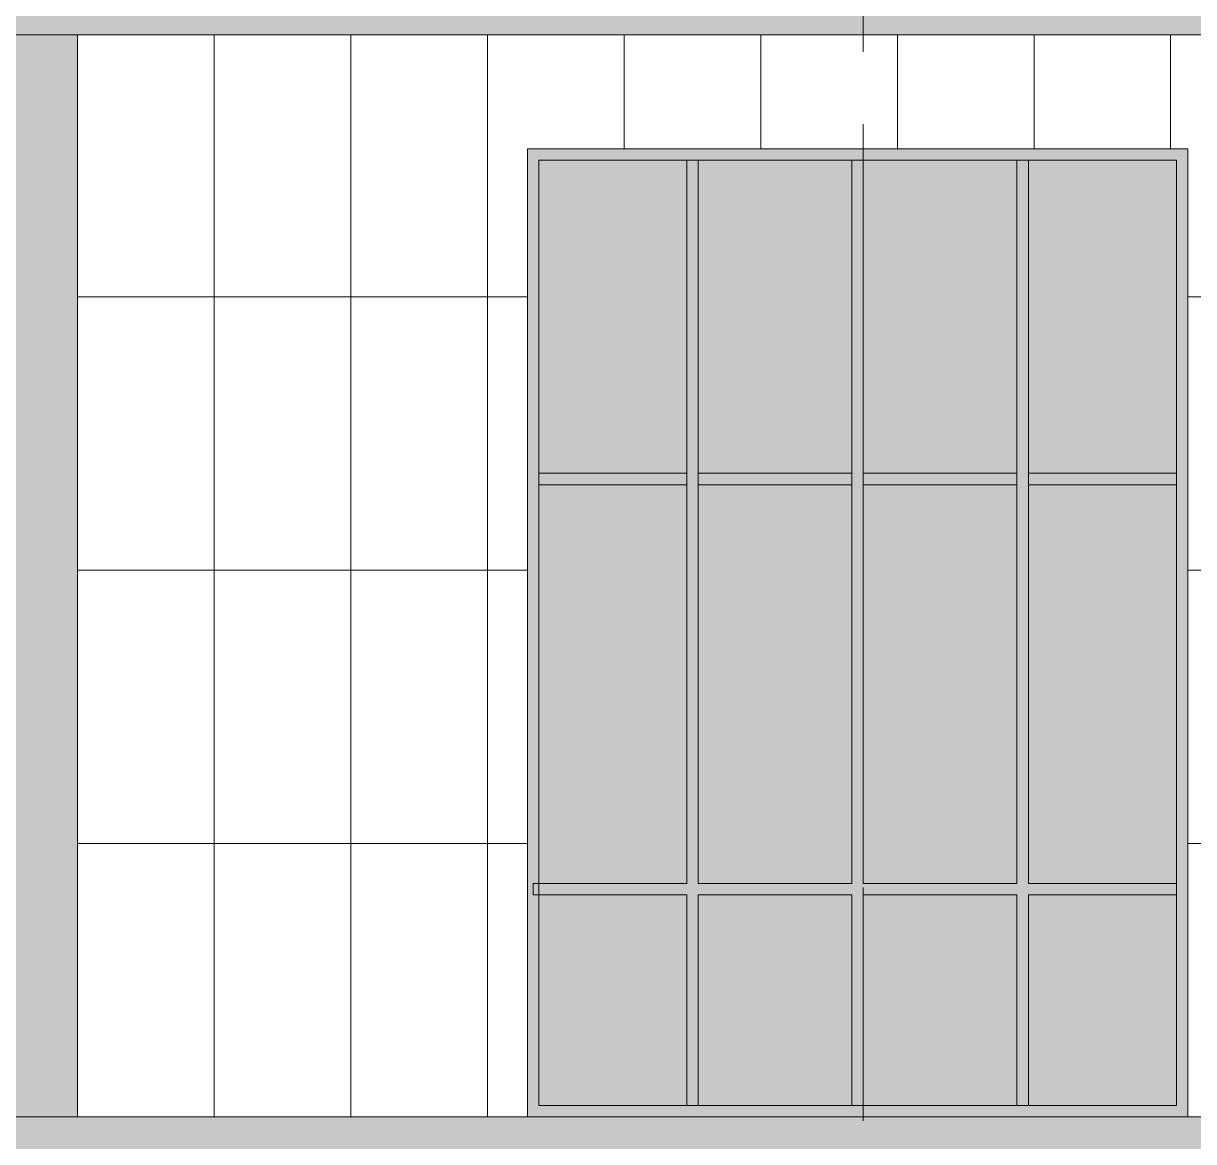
# Model space of a CAD drawing. Header units: millimetres. Extents: x 1499747 to 4230374, y -28481 to 441852.
# Drawn here: x 4128775 to 4133913, y 363720 to 368628 of the extents above; entities that cross this region are included whole.
import ezdxf

# ---------------------------------------------------------------- set-up
doc = ezdxf.new("R2010")
doc.units = ezdxf.units.MM
doc.header["$MEASUREMENT"] = 0
doc.layers.add('Чертеж и Рисунок', color=7, linetype='Continuous')

msp = doc.modelspace()

# ---------------------------------------------------------------- hatches: boundary and pattern name
at = {"layer": 'Чертеж и Рисунок', "linetype": 'Continuous', "lineweight": 0, "true_color": 0xffffff}
for points in [[(4146782.76355, 369078.36428), (4118512.72036, 369078.36428), (4118512.72036, 368578.36352), (4146782.76355, 368578.36352)], [(4128012.73488, 368578.36352), (4128012.73488, 363828.35626), (4129012.7364, 363828.35626), (4129012.7364, 368578.36352)]]:
    msp.add_hatch(color=7, dxfattribs=at).paths.add_polyline_path(points)
at = {"layer": 'Чертеж и Рисунок', "linetype": 'Continuous', "lineweight": 0, "true_color": 0x2e2e2e}
for points in [[(4131712.74053, 368078.36275), (4130987.73942, 368078.36275), (4131037.7395, 368028.36268), (4131712.74053, 368028.36268)], [(4130987.73942, 367128.3613), (4131037.7395, 367128.3613), (4131037.7395, 368028.36268), (4130987.73942, 368078.36275)], [(4131712.74053, 368028.36268), (4132437.74164, 368028.36268), (4132437.74164, 368078.36275), (4131712.74053, 368078.36275)], [(4132437.74164, 368078.36275), (4132437.74164, 368028.36268), (4133162.74274, 368028.36268), (4133162.74274, 368078.36275)], [(4133162.74274, 368078.36275), (4133162.74274, 368028.36268), (4133837.74378, 368028.36268), (4133887.74385, 368078.36275)], [(4133887.74385, 367128.3613), (4133887.74385, 368078.36275), (4133837.74378, 368028.36268), (4133837.74378, 367128.3613)], [(4131687.74049, 368028.36268), (4131687.74049, 367128.3613), (4131737.74057, 367128.3613), (4131737.74057, 368028.36268)], [(4132412.7416, 368028.36268), (4132412.7416, 367128.3613), (4132462.74167, 367128.3613), (4132462.74167, 368028.36268)], [(4133137.74271, 368028.36268), (4133137.74271, 367128.3613), (4133187.74278, 367128.3613), (4133187.74278, 368028.36268)], [(4130987.73942, 366628.36054), (4131037.7395, 366628.36054), (4131037.7395, 367128.3613), (4130987.73942, 367128.3613)], [(4131687.74049, 367128.3613), (4131687.74049, 366628.36054), (4131737.74057, 366628.36054), (4131737.74057, 367128.3613)], [(4132412.7416, 367128.3613), (4132412.7416, 366628.36054), (4132462.74167, 366628.36054), (4132462.74167, 367128.3613)], [(4133137.74271, 367128.3613), (4133137.74271, 366628.36054), (4133187.74278, 366628.36054), (4133187.74278, 367128.3613)], [(4133887.74385, 366628.36054), (4133887.74385, 367128.3613), (4133837.74378, 367128.3613), (4133837.74378, 366628.36054)], [(4131037.7395, 366653.36058), (4131037.7395, 366603.3605), (4131687.74049, 366603.3605), (4131687.74049, 366653.36058)], [(4131737.74057, 366653.36058), (4131737.74057, 366603.3605), (4132412.7416, 366603.3605), (4132412.7416, 366653.36058)], [(4132462.74167, 366653.36058), (4132462.74167, 366603.3605), (4133137.74271, 366603.3605), (4133137.74271, 366653.36058)], [(4133187.74278, 366653.36058), (4133187.74278, 366603.3605), (4133837.74378, 366603.3605), (4133837.74378, 366653.36058)], [(4130987.73942, 366228.35993), (4131037.7395, 366228.35993), (4131037.7395, 366628.36054), (4130987.73942, 366628.36054)], [(4131687.74049, 366628.36054), (4131687.74049, 366228.35993), (4131737.74057, 366228.35993), (4131737.74057, 366628.36054)], [(4132412.7416, 366628.36054), (4132412.7416, 366228.35993), (4132462.74167, 366228.35993), (4132462.74167, 366628.36054)], [(4133137.74271, 366628.36054), (4133137.74271, 366228.35993), (4133187.74278, 366228.35993), (4133187.74278, 366628.36054)], [(4133887.74385, 366228.35993), (4133887.74385, 366628.36054), (4133837.74378, 366628.36054), (4133837.74378, 366228.35993)], [(4130987.73942, 364828.35779), (4131037.7395, 364828.35779), (4131037.7395, 366228.35993), (4130987.73942, 366228.35993)], [(4131737.74057, 364853.35783), (4131737.74057, 366228.35993), (4131687.74049, 366228.35993), (4131687.74049, 364853.35783), (4131712.74053, 364828.35779)], [(4132462.74167, 364853.35783), (4132462.74167, 366228.35993), (4132412.7416, 366228.35993), (4132412.7416, 364853.35783), (4132437.74164, 364828.35779)], [(4133187.74278, 364853.35783), (4133187.74278, 366228.35993), (4133137.74271, 366228.35993), (4133137.74271, 364853.35783), (4133162.74274, 364828.35779)], [(4133887.74385, 364828.35779), (4133887.74385, 366228.35993), (4133837.74378, 366228.35993), (4133837.74378, 364828.35779)], [(4131037.7395, 364803.35775), (4131687.74049, 364803.35775), (4131712.74053, 364828.35779), (4131687.74049, 364853.35783), (4131037.7395, 364853.35783), (4131037.7395, 364828.35779)], [(4131737.74057, 364853.35783), (4131712.74053, 364828.35779), (4131737.74057, 364803.35775), (4132412.7416, 364803.35775), (4132437.74164, 364828.35779), (4132412.7416, 364853.35783)], [(4133162.74274, 364828.35779), (4133137.74271, 364853.35783), (4132462.74167, 364853.35783), (4132437.74164, 364828.35779), (4132462.74167, 364803.35775), (4133137.74271, 364803.35775)], [(4133837.74378, 364803.35775), (4133837.74378, 364853.35783), (4133187.74278, 364853.35783), (4133162.74274, 364828.35779), (4133187.74278, 364803.35775)], [(4130987.73942, 364828.35779), (4130987.73942, 363828.35626), (4131037.7395, 363878.35634), (4131037.7395, 364828.35779)], [(4131687.74049, 363878.35634), (4131737.74057, 363878.35634), (4131737.74057, 364803.35775), (4131712.74053, 364828.35779), (4131687.74049, 364803.35775)], [(4132412.7416, 363878.35634), (4132462.74167, 363878.35634), (4132462.74167, 364803.35775), (4132437.74164, 364828.35779), (4132412.7416, 364803.35775)], [(4133137.74271, 363878.35634), (4133187.74278, 363878.35634), (4133187.74278, 364803.35775), (4133162.74274, 364828.35779), (4133137.74271, 364803.35775)], [(4133887.74385, 364828.35779), (4133837.74378, 364828.35779), (4133837.74378, 363878.35634), (4133887.74385, 363828.35626)], [(4131712.74053, 363828.35626), (4131712.74053, 363878.35634), (4131037.7395, 363878.35634), (4130987.73942, 363828.35626)], [(4131712.74053, 363878.35634), (4131712.74053, 363828.35626), (4132437.74164, 363828.35626), (4132437.74164, 363878.35634)], [(4133162.74274, 363828.35626), (4133162.74274, 363878.35634), (4132437.74164, 363878.35634), (4132437.74164, 363828.35626)], [(4133162.74274, 363828.35626), (4133887.74385, 363828.35626), (4133837.74378, 363878.35634), (4133162.74274, 363878.35634)]]:
    msp.add_hatch(color=250, dxfattribs=at).paths.add_polyline_path(points)
at = {"layer": 'Чертеж и Рисунок', "linetype": 'Continuous', "lineweight": 0, "true_color": 0x84adf9}
for points in [[(4131037.7395, 366653.36058), (4131687.74049, 366653.36058), (4131687.74049, 367128.3613), (4131687.74049, 368028.36268), (4131037.7395, 368028.36268)], [(4131737.74057, 366653.36058), (4132412.7416, 366653.36058), (4132412.7416, 367128.3613), (4132412.7416, 368028.36268), (4131737.74057, 368028.36268)], [(4132462.74167, 366653.36058), (4133137.74271, 366653.36058), (4133137.74271, 367128.3613), (4133137.74271, 368028.36268), (4132462.74167, 368028.36268)], [(4133187.74278, 366653.36058), (4133837.74378, 366653.36058), (4133837.74378, 367128.3613), (4133837.74378, 368028.36268), (4133187.74278, 368028.36268)], [(4131037.7395, 366603.3605), (4131037.7395, 364853.35783), (4131687.74049, 364853.35783), (4131687.74049, 366228.35993), (4131687.74049, 366603.3605)], [(4131737.74057, 364853.35783), (4132412.7416, 364853.35783), (4132412.7416, 366228.35993), (4132412.7416, 366603.3605), (4131737.74057, 366603.3605)], [(4132462.74167, 364853.35783), (4133137.74271, 364853.35783), (4133137.74271, 366228.35993), (4133137.74271, 366603.3605), (4132462.74167, 366603.3605)], [(4133837.74378, 366603.3605), (4133187.74278, 366603.3605), (4133187.74278, 364853.35783), (4133837.74378, 364853.35783), (4133837.74378, 366228.35993)], [(4131037.7395, 363878.35634), (4131687.74049, 363878.35634), (4131687.74049, 364803.35775), (4131037.7395, 364803.35775)], [(4132412.7416, 364803.35775), (4131737.74057, 364803.35775), (4131737.74057, 363878.35634), (4132412.7416, 363878.35634)], [(4132462.74167, 363878.35634), (4133137.74271, 363878.35634), (4133137.74271, 364803.35775), (4132462.74167, 364803.35775)], [(4133837.74378, 364803.35775), (4133187.74278, 364803.35775), (4133187.74278, 363878.35634), (4133837.74378, 363878.35634)]]:
    msp.add_hatch(color=161, dxfattribs=at).paths.add_polyline_path(points)
at = {"layer": 'Чертеж и Рисунок', "linetype": 'Continuous', "lineweight": 0, "true_color": 0x7f7f7f}
for points in [[(4130512.7387, 363828.35626), (4127812.73457, 363828.35626), (4127812.73457, 363628.35595), (4130512.7387, 363628.35595)], [(4130512.7387, 363828.35626), (4130512.7387, 359728.35), (4130912.73931, 359728.35), (4130912.73931, 363828.35626)], [(4130912.73931, 363628.35595), (4133962.74397, 363628.35595), (4133962.74397, 363828.35626), (4130912.73931, 363828.35626)]]:
    msp.add_hatch(color=8, dxfattribs=at).paths.add_polyline_path(points)

# ---------------------------------------------------------------- linework, layer by layer
at = {"layer": 'Чертеж и Рисунок', "color": 8, "linetype": 'Continuous', "lineweight": 15}
for points in [[(4132462.74167, 368856.16394), (4132462.74167, 368503.3634)], [(4132462.74167, 368185.86292), (4132462.74167, 367833.16238)], [(4132462.74167, 367515.66189), (4132462.74167, 367162.86135)], [(4132462.74167, 366845.36087), (4132462.74167, 366492.56033)], [(4132462.74167, 366175.05984), (4132462.74167, 365822.25931)], [(4132462.74167, 365504.75882), (4132462.74167, 365152.05828)], [(4132462.74167, 364834.5578), (4132462.74167, 364481.75726)], [(4132462.74167, 364164.25677), (4132462.74167, 363811.45623)]]:
    msp.add_lwpolyline(points, dxfattribs=at)
at = {"layer": 'Чертеж и Рисунок', "color": 255, "linetype": 'Continuous', "lineweight": 0}
msp.add_lwpolyline([(4118512.72036, 368578.36352), (4146782.76355, 368578.36352)], dxfattribs=at)
at = {"layer": 'Чертеж и Рисунок', "color": 7, "linetype": 'Continuous', "lineweight": 5}
for points in [[(4129012.7364, 363828.35626), (4129012.7364, 368578.36352)], [(4130987.73942, 363828.35626), (4130987.73942, 368078.36275)], [(4130987.73942, 368078.36275), (4133887.74385, 368078.36275)], [(4133887.74385, 368078.36275), (4133887.74385, 363828.35626)], [(4131037.7395, 368028.36268), (4131687.74049, 368028.36268)], [(4131037.7395, 367128.3613), (4131037.7395, 368028.36268)], [(4131687.74049, 367128.3613), (4131687.74049, 368028.36268)], [(4131687.74049, 368028.36268), (4131712.74053, 368028.36268)], [(4131712.74053, 368028.36268), (4131737.74057, 368028.36268)], [(4131737.74057, 368028.36268), (4132412.7416, 368028.36268)], [(4131737.74057, 367128.3613), (4131737.74057, 368028.36268)], [(4132412.7416, 367128.3613), (4132412.7416, 368028.36268)], [(4132412.7416, 368028.36268), (4132437.74164, 368028.36268)], [(4132437.74164, 368028.36268), (4132462.74167, 368028.36268)], [(4132462.74167, 368028.36268), (4133137.74271, 368028.36268)], [(4132462.74167, 367128.3613), (4132462.74167, 368028.36268)], [(4133137.74271, 367128.3613), (4133137.74271, 368028.36268)], [(4133137.74271, 368028.36268), (4133162.74274, 368028.36268)], [(4133162.74274, 368028.36268), (4133187.74278, 368028.36268)], [(4133187.74278, 368028.36268), (4133837.74378, 368028.36268)], [(4133187.74278, 367128.3613), (4133187.74278, 368028.36268)], [(4133837.74378, 367128.3613), (4133837.74378, 368028.36268)], [(4131037.7395, 366653.36058), (4131037.7395, 367128.3613)], [(4131687.74049, 366653.36058), (4131687.74049, 367128.3613)], [(4131737.74057, 366653.36058), (4131737.74057, 367128.3613)], [(4132412.7416, 366653.36058), (4132412.7416, 367128.3613)], [(4132462.74167, 366653.36058), (4132462.74167, 367128.3613)], [(4133137.74271, 366653.36058), (4133137.74271, 367128.3613)], [(4133187.74278, 366653.36058), (4133187.74278, 367128.3613)], [(4133837.74378, 366653.36058), (4133837.74378, 367128.3613)], [(4131037.7395, 366628.36054), (4131037.7395, 366653.36058)], [(4131687.74049, 366653.36058), (4131037.7395, 366653.36058)], [(4131687.74049, 366628.36054), (4131687.74049, 366653.36058)], [(4131737.74057, 366628.36054), (4131737.74057, 366653.36058)], [(4132412.7416, 366653.36058), (4131737.74057, 366653.36058)], [(4132412.7416, 366628.36054), (4132412.7416, 366653.36058)], [(4132462.74167, 366628.36054), (4132462.74167, 366653.36058)], [(4133137.74271, 366653.36058), (4132462.74167, 366653.36058)], [(4133137.74271, 366628.36054), (4133137.74271, 366653.36058)], [(4133187.74278, 366628.36054), (4133187.74278, 366653.36058)], [(4133837.74378, 366653.36058), (4133187.74278, 366653.36058)], [(4133837.74378, 366628.36054), (4133837.74378, 366653.36058)], [(4131037.7395, 366603.3605), (4131037.7395, 366628.36054)], [(4131687.74049, 366603.3605), (4131037.7395, 366603.3605)], [(4131037.7395, 366228.35993), (4131037.7395, 366603.3605)], [(4131687.74049, 366603.3605), (4131687.74049, 366628.36054)], [(4131687.74049, 366228.35993), (4131687.74049, 366603.3605)], [(4131737.74057, 366603.3605), (4131737.74057, 366628.36054)], [(4131737.74057, 366228.35993), (4131737.74057, 366603.3605)], [(4132412.7416, 366603.3605), (4131737.74057, 366603.3605)], [(4132412.7416, 366603.3605), (4132412.7416, 366628.36054)], [(4132412.7416, 366228.35993), (4132412.7416, 366603.3605)], [(4132462.74167, 366603.3605), (4132462.74167, 366628.36054)], [(4133137.74271, 366603.3605), (4132462.74167, 366603.3605)], [(4132462.74167, 366228.35993), (4132462.74167, 366603.3605)], [(4133137.74271, 366603.3605), (4133137.74271, 366628.36054)], [(4133137.74271, 366228.35993), (4133137.74271, 366603.3605)], [(4133187.74278, 366603.3605), (4133187.74278, 366628.36054)], [(4133837.74378, 366603.3605), (4133187.74278, 366603.3605)], [(4133187.74278, 366228.35993), (4133187.74278, 366603.3605)], [(4133837.74378, 366603.3605), (4133837.74378, 366628.36054)], [(4133837.74378, 366228.35993), (4133837.74378, 366603.3605)], [(4131037.7395, 364853.35783), (4131037.7395, 366228.35993)], [(4131687.74049, 364853.35783), (4131687.74049, 366228.35993)], [(4131737.74057, 364853.35783), (4131737.74057, 366228.35993)], [(4132412.7416, 364853.35783), (4132412.7416, 366228.35993)], [(4132462.74167, 364853.35783), (4132462.74167, 366228.35993)], [(4133137.74271, 364853.35783), (4133137.74271, 366228.35993)], [(4133187.74278, 364853.35783), (4133187.74278, 366228.35993)], [(4133837.74378, 364853.35783), (4133837.74378, 366228.35993)], [(4131012.73946, 364853.35783), (4131012.73946, 364803.35775)], [(4131037.7395, 364853.35783), (4131012.73946, 364853.35783)], [(4131037.7395, 364828.35779), (4131037.7395, 364853.35783)], [(4131687.74049, 364853.35783), (4131037.7395, 364853.35783)], [(4132412.7416, 364853.35783), (4131737.74057, 364853.35783)], [(4133137.74271, 364853.35783), (4132462.74167, 364853.35783)], [(4133837.74378, 364853.35783), (4133187.74278, 364853.35783)], [(4133837.74378, 364828.35779), (4133837.74378, 364853.35783)], [(4131037.7395, 364803.35775), (4131012.73946, 364803.35775)], [(4131037.7395, 364803.35775), (4131037.7395, 364828.35779)], [(4131037.7395, 363878.35634), (4131037.7395, 364803.35775)], [(4131687.74049, 364803.35775), (4131037.7395, 364803.35775)], [(4131687.74049, 363878.35634), (4131687.74049, 364803.35775)], [(4131737.74057, 363878.35634), (4131737.74057, 364803.35775)], [(4132412.7416, 364803.35775), (4131737.74057, 364803.35775)], [(4132412.7416, 363878.35634), (4132412.7416, 364803.35775)], [(4132462.74167, 363878.35634), (4132462.74167, 364803.35775)], [(4133137.74271, 364803.35775), (4132462.74167, 364803.35775)], [(4133137.74271, 363878.35634), (4133137.74271, 364803.35775)], [(4133187.74278, 363878.35634), (4133187.74278, 364803.35775)], [(4133837.74378, 364803.35775), (4133187.74278, 364803.35775)], [(4133837.74378, 364803.35775), (4133837.74378, 364828.35779)], [(4133837.74378, 363878.35634), (4133837.74378, 364803.35775)], [(4131687.74049, 363878.35634), (4131037.7395, 363878.35634)], [(4131712.74053, 363878.35634), (4131687.74049, 363878.35634)], [(4131737.74057, 363878.35634), (4131712.74053, 363878.35634)], [(4132412.7416, 363878.35634), (4131737.74057, 363878.35634)], [(4132437.74164, 363878.35634), (4132412.7416, 363878.35634)], [(4132462.74167, 363878.35634), (4132437.74164, 363878.35634)], [(4133137.74271, 363878.35634), (4132462.74167, 363878.35634)], [(4133162.74274, 363878.35634), (4133137.74271, 363878.35634)], [(4133187.74278, 363878.35634), (4133162.74274, 363878.35634)], [(4133837.74378, 363878.35634), (4133187.74278, 363878.35634)], [(4128012.73488, 363828.35626), (4129012.7364, 363828.35626)], [(4129012.7364, 363828.35626), (4130987.73942, 363828.35626)], [(4131712.74053, 363828.35626), (4130987.73942, 363828.35626)], [(4132437.74164, 363828.35626), (4131712.74053, 363828.35626)], [(4133162.74274, 363828.35626), (4132437.74164, 363828.35626)], [(4133887.74385, 363828.35626), (4133162.74274, 363828.35626)], [(4133887.74385, 363828.35626), (4135187.74584, 363828.35626)]]:
    msp.add_lwpolyline(points, dxfattribs=at)
at = {"layer": 'Чертеж и Рисунок', "color": 253, "linetype": 'Continuous', "lineweight": 5, "true_color": 0xaaaaaa}
for points in [[(4129612.53732, 368578.36352), (4129612.53732, 363828.35626)], [(4130212.53824, 368578.36352), (4130212.53824, 363828.35626)], [(4130812.53915, 368578.36352), (4130812.53915, 363828.35626)], [(4131412.54007, 368578.36352), (4131412.54007, 368078.36275)], [(4132012.54099, 368578.36352), (4132012.54099, 368078.36275)], [(4132612.5419, 368578.36352), (4132612.5419, 368078.36275)], [(4133212.54282, 368578.36352), (4133212.54282, 368078.36275)], [(4133812.54374, 368578.36352), (4133812.54374, 368078.36275)], [(4129012.7364, 367427.96176), (4130987.73942, 367427.96176)], [(4133887.74385, 367427.96176), (4135187.74584, 367427.96176)], [(4129012.7364, 366227.95993), (4130987.73942, 366227.95993)], [(4133887.74385, 366227.95993), (4135187.74584, 366227.95993)], [(4129012.7364, 365027.95809), (4130987.73942, 365027.95809)], [(4133887.74385, 365027.95809), (4135187.74584, 365027.95809)]]:
    msp.add_lwpolyline(points, dxfattribs=at)
at = {"layer": 'Чертеж и Рисунок', "color": 1, "linetype": 'Continuous', "lineweight": 0}
for points in [[(4128823.53611, 363828.35626), (4129352.63692, 363828.35626)], [(4129564.33725, 363828.35626), (4129705.43746, 363828.35626)], [(4129917.13779, 363828.35626), (4130446.23859, 363828.35626)], [(4130657.93892, 363828.35626), (4130799.03913, 363828.35626)], [(4131010.73946, 363828.35626), (4131539.94026, 363828.35626)], [(4131751.54059, 363828.35626), (4131892.6408, 363828.35626)], [(4132104.34113, 363828.35626), (4132633.54194, 363828.35626)], [(4132845.14226, 363828.35626), (4132986.24247, 363828.35626)], [(4133197.9428, 363828.35626), (4133727.14361, 363828.35626)]]:
    msp.add_lwpolyline(points, dxfattribs=at)

doc.saveas('drawing.dxf')
